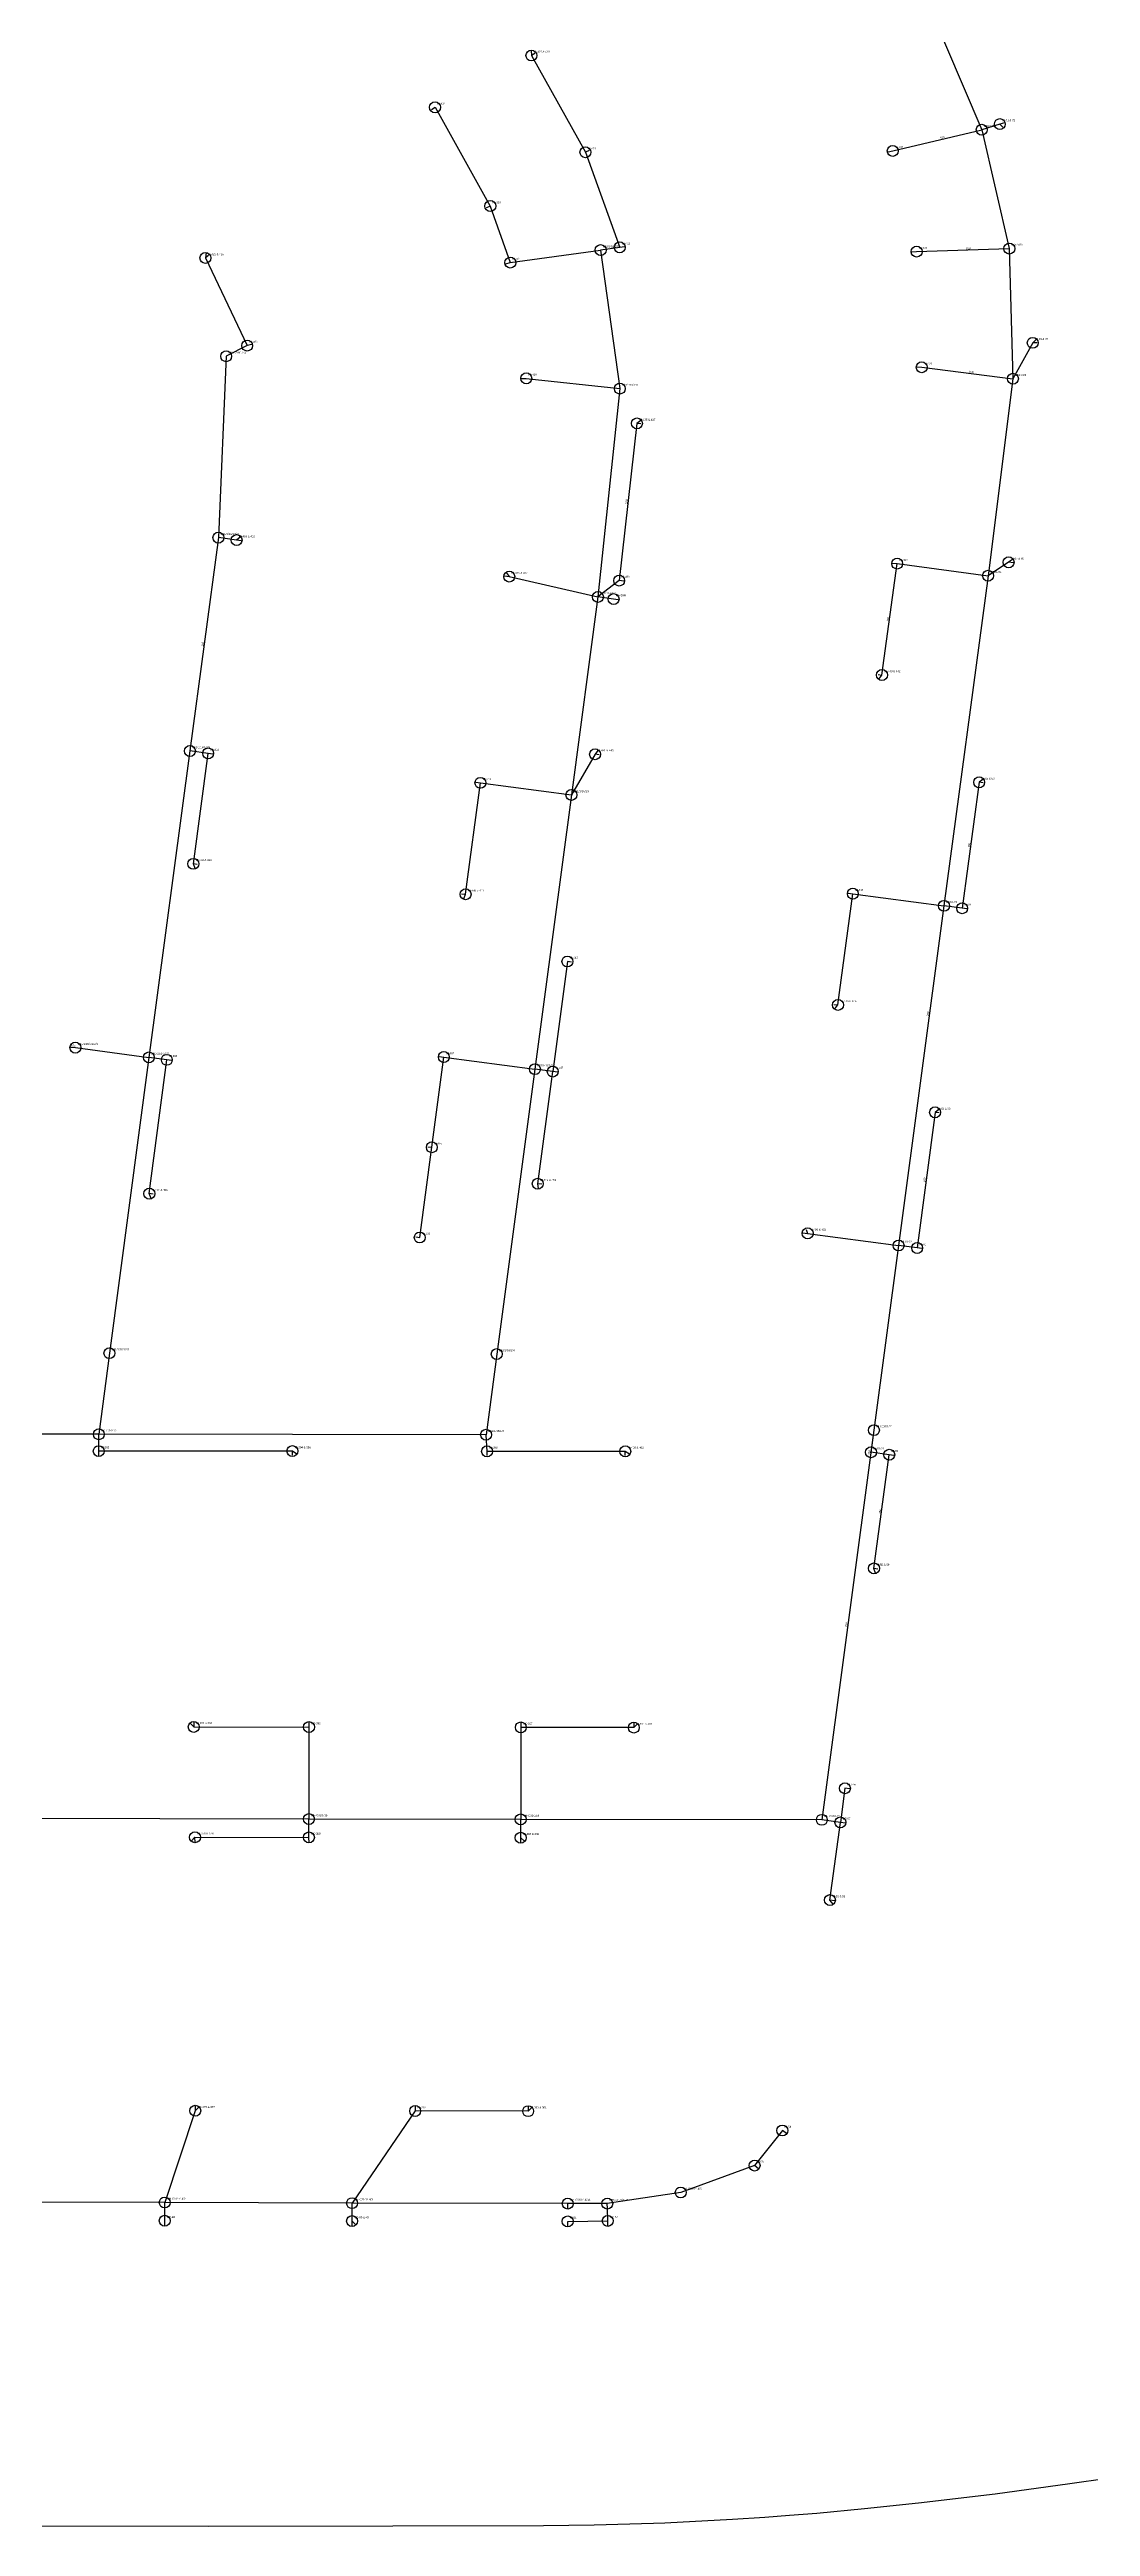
# Model space of a CAD drawing. Header units: inches. Extents: x 253462 to 255152, y 2692471 to 2694236.
# Drawn here: x 254250 to 254536, y 2692471 to 2693151 of the extents above; entities that cross this region are included whole.
import ezdxf
from ezdxf.enums import TextEntityAlignment as Align

# ---------------------------------------------------------------- set-up
doc = ezdxf.new("R2010")
doc.units = ezdxf.units.IN
doc.header["$MEASUREMENT"] = 0
doc.header["$PDMODE"] = 33
doc.header["$PDSIZE"] = 3
for name, color, linetype in [('GravityPipe', 105, 'Continuous'), ('HouseConnectionLine', 103, 'Continuous'), ('Manhole', 3, 'Continuous')]:
    doc.layers.add(name, color=color, linetype=linetype)
doc.layers.add('GravityPipeAnno', color=7, linetype='Continuous', true_color=0xf8de1e)
doc.layers.add('ManholeAnno', color=7, linetype='Continuous', true_color=0x06de36)
doc.layers.add('SECTORS', color=7, linetype='Continuous', lineweight=30, true_color=0xf0f0f0)
doc.styles.add('Arial', font='arial.ttf')

msp = doc.modelspace()

# ---------------------------------------------------------------- linework, layer by layer
at = {"layer": 'GravityPipe'}
for p, q in [((254490.8971, 2693163.9679), (254505.6835, 2693129.3283)), ((254382.1268, 2693149.7145), (254396.9567, 2693123.1722)), ((254355.6775, 2693135.5012), (254370.8541, 2693108.3967)), ((254481.261, 2693123.5331), (254505.6835, 2693129.3283)), ((254510.649, 2693130.8804), (254505.6835, 2693129.3283)), ((254505.6835, 2693129.3283), (254513.2505, 2693096.7158)), ((254396.9567, 2693123.1722), (254406.3743, 2693097.048)), ((254370.8541, 2693108.3967), (254376.3431, 2693092.8691)), ((254292.6848, 2693094.1346), (254304.1433, 2693070.0826)), ((254376.3431, 2693092.8691), (254401.1286, 2693096.2887)), ((254406.3743, 2693097.048), (254401.1286, 2693096.2887)), ((254401.1286, 2693096.2887), (254406.3936, 2693058.2725)), ((254487.8263, 2693095.8779), (254513.2505, 2693096.7158)), ((254513.2505, 2693096.7158), (254514.2371, 2693060.9728)), ((254298.3709, 2693067.1429), (254296.2403, 2693017.3414)), ((254304.1433, 2693070.0826), (254298.3709, 2693067.1429)), ((254519.6875, 2693070.8281), (254514.2371, 2693060.9728)), ((254380.72, 2693061.0794), (254406.3936, 2693058.2725)), ((254489.2229, 2693064.1167), (254514.2371, 2693060.9728)), ((254514.2371, 2693060.9728), (254507.4379, 2693006.876)), ((254406.3936, 2693058.2725), (254400.3705, 2693001.0703)), ((254411.0778, 2693048.6986), (254406.2081, 2693005.5639)), ((254296.2403, 2693017.3414), (254288.4202, 2692958.7665)), ((254301.2229, 2693016.6781), (254296.2403, 2693017.3414)), ((254376.0448, 2693006.6561), (254400.3705, 2693001.0703)), ((254406.2081, 2693005.5639), (254400.3705, 2693001.0703)), ((254478.3218, 2692979.6271), (254482.4801, 2693010.2096)), ((254482.4801, 2693010.2096), (254507.4379, 2693006.876)), ((254507.4379, 2693006.876), (254495.3326, 2692916.248)), ((254513.065, 2693010.5711), (254507.4379, 2693006.876)), ((254400.3705, 2693001.0703), (254393.1002, 2692946.697)), ((254404.676, 2693000.478), (254400.3705, 2693001.0703)), ((254405.9646, 2693000.3063), (254404.676, 2693000.478)), ((254288.4202, 2692958.7665), (254277.166, 2692874.6317)), ((254293.4433, 2692958.095), (254288.4202, 2692958.7665)), ((254289.3673, 2692927.7904), (254293.4433, 2692958.095)), ((254399.6017, 2692957.8798), (254393.1002, 2692946.697)), ((254364.0654, 2692919.4266), (254368.1468, 2692950.026)), ((254368.1468, 2692950.026), (254393.1002, 2692946.697)), ((254393.1002, 2692946.697), (254383.1022, 2692871.4013)), ((254504.99, 2692950.1678), (254500.3162, 2692915.5823)), ((254466.2412, 2692889.0461), (254470.3147, 2692919.5897)), ((254470.3147, 2692919.5897), (254495.3326, 2692916.248)), ((254495.3326, 2692916.248), (254482.8763, 2692822.992)), ((254500.3162, 2692915.5823), (254495.3326, 2692916.248)), ((254392.0117, 2692900.9738), (254387.9813, 2692870.7563)), ((254255.7306, 2692877.4747), (254257.0203, 2692877.3113)), ((254257.0202, 2692877.3112), (254277.166, 2692874.6317)), ((254277.166, 2692874.6317), (254266.3318, 2692793.4226)), ((254282.0923, 2692873.9639), (254277.166, 2692874.6317)), ((254277.2881, 2692837.2258), (254282.0923, 2692873.9639)), ((254354.7978, 2692849.9623), (254358.1053, 2692874.7426)), ((254358.1053, 2692874.7426), (254383.1022, 2692871.4013)), ((254383.1022, 2692871.4013), (254372.6055, 2692793.1842)), ((254387.9813, 2692870.7563), (254383.1022, 2692871.4013)), ((254383.8693, 2692839.9558), (254387.9813, 2692870.7563)), ((254492.879, 2692859.5492), (254487.9656, 2692822.3122)), ((254351.4889, 2692825.1823), (254354.7978, 2692849.9623)), ((254457.9224, 2692826.3252), (254482.8763, 2692822.992)), ((254487.9656, 2692822.3122), (254482.8763, 2692822.992)), ((254266.3318, 2692793.4226), (254263.4303, 2692771.1751)), ((254372.6055, 2692793.1842), (254369.6804, 2692771.03)), ((254263.4303, 2692771.1751), (254227.3847, 2692771.2117)), ((254263.4227, 2692766.5335), (254263.4303, 2692771.1751)), ((254369.6804, 2692771.03), (254263.4303, 2692771.1751)), ((254369.974, 2692766.4697), (254369.6804, 2692771.03)), ((254476.106, 2692772.287), (254461.812, 2692665.293)), ((254316.5571, 2692766.545), (254263.4227, 2692766.5335)), ((254407.886, 2692766.4709), (254369.974, 2692766.4697)), ((254475.2725, 2692766.0209), (254475.2962, 2692766.2195)), ((254480.3116, 2692765.5502), (254475.2962, 2692766.2195)), ((254476.1241, 2692734.321), (254480.3116, 2692765.5502)), ((254288.5027, 2692691.8136), (254289.491, 2692690.822)), ((254289.4933, 2692692.222), (254289.491, 2692690.822)), ((254321.0963, 2692692.17), (254321.094, 2692690.77)), ((254379.2313, 2692692.076), (254379.229, 2692690.676)), ((254410.2313, 2692692.026), (254410.229, 2692690.626)), ((254289.491, 2692690.822), (254321.094, 2692690.77)), ((254321.094, 2692690.77), (254321.07, 2692665.52)), ((254379.229, 2692690.676), (254379.188, 2692665.426)), ((254410.229, 2692690.626), (254379.229, 2692690.676)), ((254411.2206, 2692691.6143), (254410.229, 2692690.626)), ((254468.148, 2692673.978), (254466.901, 2692664.603)), ((254469.5355, 2692673.7916), (254468.148, 2692673.978)), ((254321.07, 2692665.52), (254239.297, 2692665.653)), ((254321.069, 2692660.48), (254321.07, 2692665.52)), ((254379.188, 2692665.426), (254321.07, 2692665.52)), ((254379.1828, 2692660.3913), (254379.188, 2692665.426)), ((254461.812, 2692665.293), (254379.188, 2692665.426)), ((254466.901, 2692664.603), (254461.812, 2692665.293)), ((254464.034, 2692643.257), (254466.901, 2692664.603)), ((254468.2885, 2692664.4166), (254466.901, 2692664.603)), ((254288.8565, 2692659.5063), (254289.821, 2692660.521)), ((254289.821, 2692660.521), (254321.069, 2692660.48)), ((254289.8565, 2692659.1214), (254289.821, 2692660.521)), ((254321.1045, 2692659.0804), (254321.069, 2692660.48)), ((254380.1977, 2692659.4265), (254379.183, 2692660.391)), ((254379.2185, 2692658.9914), (254379.183, 2692660.391)), ((254465.4215, 2692643.0706), (254464.034, 2692643.257)), ((254464.8834, 2692642.1441), (254464.034, 2692643.257)), ((254289.892, 2692585.424), (254281.514, 2692560.228)), ((254289.8943, 2692586.824), (254289.892, 2692585.424)), ((254290.8836, 2692586.4123), (254289.892, 2692585.424)), ((254350.234, 2692585.366), (254332.938, 2692560.0445)), ((254350.2363, 2692586.766), (254350.234, 2692585.366)), ((254381.234, 2692585.316), (254350.234, 2692585.366)), ((254381.2363, 2692586.716), (254381.234, 2692585.316)), ((254382.2256, 2692586.3043), (254381.234, 2692585.316)), ((254450.981, 2692580.004), (254443.358, 2692570.383)), ((254452.0783, 2692579.1346), (254450.981, 2692580.004)), ((254443.358, 2692570.383), (254423.105, 2692562.979)), ((254444.4553, 2692569.5136), (254443.358, 2692570.383)), ((254423.105, 2692562.979), (254402.9428, 2692559.9315)), ((254281.514, 2692560.228), (254231.495, 2692560.309)), ((254281.514, 2692555.223), (254281.514, 2692560.228)), ((254332.938, 2692560.0445), (254281.514, 2692560.228)), ((254332.936, 2692555.139), (254332.938, 2692560.0445)), ((254392.0896, 2692559.949), (254332.938, 2692560.0445)), ((254392.085, 2692558.649), (254392.0896, 2692559.949)), ((254402.9428, 2692559.9315), (254392.0896, 2692559.949)), ((254402.98, 2692558.632), (254402.9428, 2692559.9315)), ((254403.085, 2692555.19), (254402.98, 2692558.632)), ((254281.5117, 2692553.823), (254281.514, 2692555.223)), ((254332.9337, 2692553.739), (254332.936, 2692555.139)), ((254333.9244, 2692554.1475), (254332.936, 2692555.139)), ((254392.0767, 2692553.644), (254392.079, 2692555.044)), ((254392.079, 2692555.044), (254403.085, 2692555.19)), ((254403.0827, 2692553.79), (254403.085, 2692555.19))]:
    msp.add_line(p, q, dxfattribs=at)
msp.add_lwpolyline([(254482.8763, 2692822.992), (254476.106, 2692772.287), (254475.2962, 2692766.2195)], dxfattribs=at)
at = {"layer": 'HouseConnectionLine'}
for p, q in [((254382.0895, 2693151.1042), (254382.1269, 2693149.7145)), ((254382.0895, 2693151.1042), (254382.1269, 2693149.7145)), ((254383.0648, 2693150.29), (254382.1269, 2693149.7145)), ((254383.0648, 2693150.29), (254382.1269, 2693149.7145)), ((254354.7393, 2693134.926), (254355.6775, 2693135.5013)), ((254354.7393, 2693134.926), (254355.6775, 2693135.5013)), ((254511.8888, 2693131.2712), (254510.6491, 2693130.8804)), ((254511.8888, 2693131.2712), (254510.6491, 2693130.8804)), ((254511.5169, 2693130.0849), (254510.6491, 2693130.8804)), ((254511.5169, 2693130.0849), (254510.6491, 2693130.8804)), ((254397.9595, 2693123.6283), (254396.9567, 2693123.1721)), ((254397.9595, 2693123.6283), (254396.9567, 2693123.1721)), ((254479.996, 2693123.2341), (254481.2611, 2693123.5331)), ((254479.996, 2693123.2341), (254481.2611, 2693123.5331)), ((254369.8337, 2693107.9846), (254370.8541, 2693108.3967)), ((254369.8337, 2693107.9846), (254370.8541, 2693108.3967)), ((254292.8918, 2693095.5604), (254292.6847, 2693094.1346)), ((254292.8918, 2693095.5604), (254292.6847, 2693094.1346)), ((254293.5732, 2693094.7999), (254292.6847, 2693094.1346)), ((254293.5732, 2693094.7999), (254292.6847, 2693094.1346)), ((254407.6618, 2693097.2273), (254406.3743, 2693097.0479)), ((254407.6618, 2693097.2273), (254406.3743, 2693097.0479)), ((254486.5271, 2693095.837), (254487.8263, 2693095.8778)), ((254486.5271, 2693095.837), (254487.8263, 2693095.8778)), ((254375.0811, 2693092.5362), (254376.3431, 2693092.869)), ((254375.0811, 2693092.5362), (254376.3431, 2693092.869)), ((254305.416, 2693070.4186), (254304.1434, 2693070.0825)), ((254305.416, 2693070.4186), (254304.1434, 2693070.0825)), ((254520.6314, 2693071.7642), (254519.6876, 2693070.8282)), ((254520.6314, 2693071.7642), (254519.6876, 2693070.8282)), ((254520.8575, 2693070.8232), (254519.6876, 2693070.8282)), ((254520.8575, 2693070.8232), (254519.6876, 2693070.8282)), ((254379.4137, 2693061.044), (254380.7201, 2693061.0795)), ((254379.4137, 2693061.044), (254380.7201, 2693061.0795)), ((254487.9331, 2693064.2789), (254489.223, 2693064.1168)), ((254487.9331, 2693064.2789), (254489.223, 2693064.1168)), ((254412.1073, 2693049.4717), (254411.0777, 2693048.6986)), ((254412.1073, 2693049.4717), (254411.0777, 2693048.6986)), ((254412.1685, 2693048.5547), (254411.0777, 2693048.6986)), ((254412.1685, 2693048.5547), (254411.0777, 2693048.6986)), ((254302.2619, 2693017.4718), (254301.2228, 2693016.678)), ((254302.2619, 2693017.4718), (254301.2228, 2693016.678)), ((254302.5117, 2693016.5079), (254301.2228, 2693016.678)), ((254302.5117, 2693016.5079), (254301.2228, 2693016.678)), ((254374.7533, 2693006.8285), (254376.0447, 2693006.6561)), ((254374.7533, 2693006.8285), (254376.0447, 2693006.6561)), ((254375.2057, 2693007.7544), (254376.0447, 2693006.6561)), ((254375.2057, 2693007.7544), (254376.0447, 2693006.6561)), ((254407.5051, 2693005.3929), (254406.2081, 2693005.5639)), ((254407.5051, 2693005.3929), (254406.2081, 2693005.5639)), ((254481.1915, 2693010.3813), (254482.4801, 2693010.2097)), ((254481.1915, 2693010.3813), (254482.4801, 2693010.2097)), ((254514.0991, 2693011.3617), (254513.0651, 2693010.571)), ((254514.0991, 2693011.3617), (254513.0651, 2693010.571)), ((254514.4168, 2693010.3908), (254513.0651, 2693010.571)), ((254514.4168, 2693010.3908), (254513.0651, 2693010.571)), ((254477.2316, 2692979.7725), (254478.3218, 2692979.6272)), ((254477.2316, 2692979.7725), (254478.3218, 2692979.6272)), ((254477.4635, 2692978.5122), (254478.3218, 2692979.6272)), ((254477.4635, 2692978.5122), (254478.3218, 2692979.6272)), ((254294.7321, 2692957.9248), (254293.4433, 2692958.095)), ((254294.7321, 2692957.9248), (254293.4433, 2692958.095)), ((254400.3986, 2692958.9144), (254399.6018, 2692957.8798)), ((254400.3986, 2692958.9144), (254399.6018, 2692957.8798)), ((254400.7336, 2692957.7303), (254399.6018, 2692957.8798)), ((254400.7336, 2692957.7303), (254399.6018, 2692957.8798)), ((254506.029, 2692950.9645), (254504.99, 2692950.1679)), ((254506.029, 2692950.9645), (254504.99, 2692950.1679)), ((254366.8581, 2692950.1981), (254368.1467, 2692950.026)), ((254366.8581, 2692950.1981), (254368.1467, 2692950.026)), ((254506.0807, 2692950.0237), (254504.99, 2692950.1679)), ((254506.0807, 2692950.0237), (254504.99, 2692950.1679)), ((254289.9045, 2692926.4879), (254289.3672, 2692927.7905)), ((254290.4579, 2692927.6466), (254289.3672, 2692927.7905)), ((254289.9045, 2692926.4879), (254289.3672, 2692927.7905)), ((254290.4579, 2692927.6466), (254289.3672, 2692927.7905)), ((254362.9751, 2692919.572), (254364.0653, 2692919.4267)), ((254362.9751, 2692919.572), (254364.0653, 2692919.4267)), ((254363.5562, 2692918.2035), (254364.0653, 2692919.4267)), ((254363.5562, 2692918.2035), (254364.0653, 2692919.4267)), ((254469.026, 2692919.7617), (254470.3146, 2692919.5896)), ((254469.026, 2692919.7617), (254470.3146, 2692919.5896)), ((254501.6048, 2692915.4101), (254500.3162, 2692915.5822)), ((254501.6048, 2692915.4101), (254500.3162, 2692915.5822)), ((254393.1022, 2692900.8298), (254392.0117, 2692900.9737)), ((254393.1022, 2692900.8298), (254392.0117, 2692900.9737)), ((254465.1508, 2692889.1915), (254466.2413, 2692889.046)), ((254465.1508, 2692889.1915), (254466.2413, 2692889.046)), ((254465.3818, 2692887.9303), (254466.2413, 2692889.046)), ((254465.3818, 2692887.9303), (254466.2413, 2692889.046)), ((254283.3811, 2692873.7937), (254282.0922, 2692873.9638)), ((254283.3811, 2692873.7937), (254282.0922, 2692873.9638)), ((254356.8169, 2692874.9146), (254358.1052, 2692874.7425)), ((254356.8169, 2692874.9146), (254358.1052, 2692874.7425)), ((254389.2702, 2692870.5865), (254387.9814, 2692870.7564)), ((254389.2702, 2692870.5865), (254387.9814, 2692870.7564)), ((254493.9166, 2692860.343), (254492.8789, 2692859.5492)), ((254493.9166, 2692860.343), (254492.8789, 2692859.5492)), ((254493.9697, 2692859.4053), (254492.8789, 2692859.5492)), ((254493.9697, 2692859.4053), (254492.8789, 2692859.5492)), ((254353.7075, 2692850.1078), (254354.7977, 2692849.9623)), ((254353.7075, 2692850.1078), (254354.7977, 2692849.9623)), ((254278.3788, 2692837.0818), (254277.288, 2692837.2257)), ((254277.8242, 2692835.9248), (254277.288, 2692837.2257)), ((254278.3788, 2692837.0818), (254277.288, 2692837.2257)), ((254277.8242, 2692835.9248), (254277.288, 2692837.2257)), ((254384.0402, 2692838.6422), (254383.8692, 2692839.9557)), ((254384.96, 2692839.8118), (254383.8692, 2692839.9557)), ((254384.0402, 2692838.6422), (254383.8692, 2692839.9557)), ((254384.96, 2692839.8118), (254383.8692, 2692839.9557)), ((254350.3986, 2692825.3279), (254351.4888, 2692825.1823)), ((254350.3986, 2692825.3279), (254351.4888, 2692825.1823)), ((254456.6336, 2692826.4968), (254457.9225, 2692826.3253)), ((254456.6336, 2692826.4968), (254457.9225, 2692826.3253)), ((254457.559, 2692827.4225), (254457.9225, 2692826.3253)), ((254457.559, 2692827.4225), (254457.9225, 2692826.3253)), ((254489.2543, 2692822.1422), (254487.9655, 2692822.3123)), ((254489.2543, 2692822.1422), (254487.9655, 2692822.3123)), ((254263.4207, 2692765.2335), (254263.4227, 2692766.5335)), ((254263.4207, 2692765.2335), (254263.4227, 2692766.5335)), ((254316.5553, 2692765.445), (254316.5572, 2692766.545)), ((254316.5553, 2692765.445), (254316.5572, 2692766.545)), ((254317.7547, 2692765.7381), (254316.5572, 2692766.545)), ((254317.7547, 2692765.7381), (254316.5572, 2692766.545)), ((254369.9723, 2692765.3696), (254369.974, 2692766.4696)), ((254369.9723, 2692765.3696), (254369.974, 2692766.4696)), ((254407.8842, 2692765.371), (254407.8859, 2692766.471)), ((254407.8842, 2692765.371), (254407.8859, 2692766.471)), ((254409.0837, 2692765.6641), (254407.8859, 2692766.471)), ((254409.0837, 2692765.6641), (254407.8859, 2692766.471)), ((254481.5952, 2692765.3436), (254480.3117, 2692765.5501)), ((254481.5952, 2692765.3436), (254480.3117, 2692765.5501)), ((254476.5217, 2692733.0107), (254476.1241, 2692734.3211)), ((254477.2112, 2692734.152), (254476.1241, 2692734.3211)), ((254476.5217, 2692733.0107), (254476.1241, 2692734.3211)), ((254477.2112, 2692734.152), (254476.1241, 2692734.3211))]:
    msp.add_line(p, q, dxfattribs=at)
at = {"layer": 'Manhole'}
for p in [(254382.1268, 2693149.7145), (254355.6775, 2693135.5012), (254505.6835, 2693129.3283), (254510.649, 2693130.8804), (254396.9567, 2693123.1722), (254481.261, 2693123.5331), (254370.8541, 2693108.3967), (254292.6848, 2693094.1346), (254376.3431, 2693092.8691), (254401.1286, 2693096.2887), (254406.3743, 2693097.048), (254487.8263, 2693095.8779), (254513.2505, 2693096.7158), (254298.3709, 2693067.1429), (254304.1433, 2693070.0826), (254519.6875, 2693070.8281), (254380.72, 2693061.0794), (254406.3936, 2693058.2725), (254489.2229, 2693064.1167), (254514.2371, 2693060.9728), (254411.0778, 2693048.6986), (254296.2403, 2693017.3414), (254301.2229, 2693016.6781), (254482.4801, 2693010.2096), (254513.065, 2693010.5711), (254376.0448, 2693006.6561), (254406.2081, 2693005.5639), (254507.4379, 2693006.876), (254400.3705, 2693001.0703), (254404.676, 2693000.478), (254478.3218, 2692979.6271), (254288.4202, 2692958.7665), (254293.4433, 2692958.095), (254399.6017, 2692957.8798), (254368.1468, 2692950.026), (254504.99, 2692950.1678), (254393.1002, 2692946.697), (254289.3673, 2692927.7904), (254364.0654, 2692919.4266), (254470.3147, 2692919.5897), (254495.3326, 2692916.248), (254500.3162, 2692915.5823), (254392.0117, 2692900.9738), (254466.2412, 2692889.0461), (254257.0202, 2692877.3112), (254277.166, 2692874.6317), (254282.0923, 2692873.9639), (254358.1053, 2692874.7426), (254383.1022, 2692871.4013), (254387.9813, 2692870.7563), (254492.879, 2692859.5492), (254354.7978, 2692849.9623), (254383.8693, 2692839.9558), (254277.2881, 2692837.2258), (254457.9224, 2692826.3252), (254351.4889, 2692825.1823), (254482.8763, 2692822.992), (254487.9656, 2692822.3122), (254266.3318, 2692793.4226), (254372.6055, 2692793.1842), (254476.106, 2692772.287), (254263.4227, 2692766.5335), (254263.4303, 2692771.1751), (254316.5571, 2692766.545), (254369.6804, 2692771.03), (254369.974, 2692766.4697), (254407.886, 2692766.4709), (254475.2962, 2692766.2195), (254480.3116, 2692765.5502), (254476.1241, 2692734.321), (254289.491, 2692690.822), (254321.094, 2692690.77), (254379.229, 2692690.676), (254410.229, 2692690.626), (254468.148, 2692673.978), (254321.07, 2692665.52), (254379.188, 2692665.426), (254461.812, 2692665.293), (254466.901, 2692664.603), (254289.821, 2692660.521), (254321.069, 2692660.48), (254379.183, 2692660.391), (254464.034, 2692643.257), (254289.892, 2692585.424), (254350.234, 2692585.366), (254381.234, 2692585.316), (254450.981, 2692580.004), (254443.358, 2692570.383), (254423.105, 2692562.979), (254281.514, 2692560.228), (254281.514, 2692555.223), (254332.936, 2692555.139), (254332.938, 2692560.0445), (254392.079, 2692555.044), (254392.0896, 2692559.949), (254402.9428, 2692559.9315), (254403.085, 2692555.19)]:
    msp.add_point(p, dxfattribs=at)
at = {"layer": 'SECTORS'}
msp.add_polyline3d([(254540.2231, 2692484.4924, 0), (254529.8188, 2692483.0311, 0), (254509.3841, 2692480.1609, 0), (254488.3157, 2692477.6683, 0), (254473.4879, 2692476.0934, 0), (254460.4391, 2692474.8807, 0), (254452.9594, 2692474.2602, 0), (254446.2184, 2692473.7341, 0), (254437.3417, 2692473.1578, 0), (254418.7524, 2692472.1599, 0), (254415.6682, 2692472.0612, 0), (254399.3171, 2692471.604, 0), (254385.4683, 2692471.4428, 0), (254344.0739, 2692471.3723, 0), (254293.6042, 2692471.2864, 0), (254173.0361, 2692471.4241, 0)], dxfattribs=at)

# ---------------------------------------------------------------- texts
at = {"layer": 'GravityPipeAnno', "style": 'Arial'}
for s, rotation, p in [('160', 13.34647226, (254494.985, 2693126.8113)), ('160', 1.88713687, (254501.98375, 2693096.3655)), ('160', -7.16458525, (254502.7415, 2693062.4388)), ('160', 83.55562417, (254408.62205, 2693027.1336)), ('160', 82.25597588, (254480.3801, 2692994.92115)), ('160', 82.39391213, (254292.3094, 2692988.05675)), ('160', 82.30687778, (254502.63225, 2692932.87785)), ('280', 82.39391214, (254491.3439, 2692886.55085)), ('150', -7.21998547, (254256.3781, 2692877.4139)), ('160', 82.48095383, (254490.40145, 2692840.93345)), ('150', 83.19777179, (254475.26345, 2692766.12265)), ('160', 82.3662037, (254478.197, 2692749.9384)), ('250', 82.38939469, (254468.93815, 2692718.79275))]:
    msp.add_text(s, height=0.534759, rotation=rotation, dxfattribs=at).set_placement(p, align=Align.BOTTOM_CENTER)
at = {"layer": 'ManholeAnno', "color": 84, "true_color": 0x38a800, "style": 'Arial'}
for s, height, p in [('IC-427 & 429', 0.5347593, (254384.9701, 2693150.317)), ('IC-424', 0.534759, (254357.4108, 2693136.1037)), ('C31/1/27', 0.534759, (254507.8151, 2693129.9308)), ('IC-71 & 72', 0.534759, (254513.07325, 2693131.4829)), ('IC-431', 0.534759, (254398.69, 2693123.7747)), ('IC-432', 0.534759, (254482.9943, 2693124.1356)), ('IC-423', 0.534759, (254372.5874, 2693108.9992)), ('IC-422 & 425', 0.5347593, (254295.5281, 2693094.7371)), ('IC-421', 0.534759, (254378.0764, 2693093.4716)), ('C31/1/16/1/9', 0.5347593, (254403.8886, 2693096.8912)), ('IC-433', 0.534759, (254408.1076, 2693097.6505)), ('IC-434', 0.534759, (254489.5596, 2693096.4804)), ('C31/1/26', 0.534759, (254515.3821, 2693097.3183)), ('C31/1/16/1/2/5', 0.5347593, (254301.4451, 2693067.7454)), ('IC-420', 0.534759, (254305.8766, 2693070.6851)), ('IC-69 & 70', 0.534759, (254522.11175, 2693071.4306)), ('IC-419', 0.534759, (254382.4533, 2693061.6819)), ('C31/1/16/1/8', 0.5347593, (254409.1536, 2693058.875)), ('IC-436', 0.534759, (254490.9562, 2693064.7192)), ('C31/1/25', 0.534759, (254516.3687, 2693061.5753)), ('IC-435 & 437', 0.5347593, (254413.9211, 2693049.3011)), ('C31/1/16/1/2/4', 0.5347593, (254299.3145, 2693017.9439)), ('IC-416 & 418', 0.5347593, (254304.0662, 2693017.2806)), ('IC-438', 0.534759, (254484.2134, 2693010.8121)), ('IC-67 & 68', 0.534759, (254515.48925, 2693011.1736)), ('IC-415 & 417', 0.5347593, (254378.8881, 2693007.2586)), ('IC-439', 0.534759, (254407.9414, 2693006.1664)), ('C31/1/24', 0.534759, (254509.5695, 2693007.4785)), ('C31/1/16/1/7', 0.5347593, (254403.12105, 2693001.6728)), ('IC 439N', 0.534759, (254406.6606, 2693001.0805)), ('IC-440 & 442', 0.5347593, (254481.1651, 2692980.2296)), ('C31/1/16/1/2/3', 0.5347593, (254291.4944, 2692959.369)), ('IC-414', 0.534759, (254295.1766, 2692958.6975)), ('IC-441 & 443', 0.5347593, (254402.445, 2692958.4823)), ('IC-413', 0.534759, (254369.8801, 2692950.6285)), ('IC-65 & 66', 0.534759, (254507.41425, 2692950.7703)), ('C31/1/16/1/6', 0.5347593, (254395.8602, 2692947.2995)), ('IC-410 & 412', 0.5347593, (254292.2106, 2692928.3929)), ('IC-409 & 411', 0.5347593, (254366.8879, 2692920.0291)), ('IC-444', 0.534759, (254472.048, 2692920.1922)), ('C31/1/23', 0.534759, (254497.4642, 2692916.8505)), ('IC-64', 0.534759, (254501.84, 2692916.1848)), ('IC-445', 0.534759, (254393.745, 2692901.5763)), ('IC-446 & 448', 0.5347593, (254469.0845, 2692889.6486)), ('C31/1/16/1/2/2/1', 0.5347593, (254260.4086, 2692877.9137)), ('C31/1/16/1/2/2', 0.5347593, (254280.22315, 2692875.2342)), ('IC-407', 0.534759, (254359.8386, 2692875.3451)), ('IC-408', 0.534759, (254283.8256, 2692874.5664)), ('C31/1/16/1/5', 0.5347593, (254385.8622, 2692872.0038)), ('IC-447', 0.534759, (254389.7146, 2692871.3588)), ('IC-62 & 63', 0.534759, (254495.30325, 2692860.1517)), ('IC-405', 0.534759, (254356.5311, 2692850.5648)), ('IC-404 & 406', 0.5347593, (254280.1314, 2692837.8283)), ('IC-449 & 451', 0.5347593, (254386.7126, 2692840.5583)), ('IC-403', 0.534759, (254353.2222, 2692825.7848)), ('IC-450 & 452', 0.5347593, (254460.7657, 2692826.9277)), ('C31/1/22', 0.534759, (254485.0079, 2692823.5945)), ('IC-61', 0.534759, (254489.4894, 2692822.9147)), ('C31/1/16/1/2/1', 0.5347593, (254269.406, 2692794.0251)), ('C31/1/16/1/4', 0.5347593, (254375.3655, 2692793.7867)), ('MH-C31/1/21', 0.5347593, (254478.94895, 2692772.8895)), ('C31/1/16/1/2', 0.5347593, (254266.1903, 2692771.7776)), ('IC-392', 0.534759, (254265.156, 2692767.136)), ('IC-394 & 396', 0.5347593, (254319.4004, 2692767.1475)), ('C31/1/16/1/3', 0.5347593, (254372.4404, 2692771.6325)), ('IC-398', 0.534759, (254371.7073, 2692767.0722)), ('IC-400 & 402', 0.5347593, (254410.7293, 2692767.0734)), ('C31/1/21', 0.534759, (254477.4278, 2692766.822)), ('IC-60', 0.534759, (254481.8354, 2692766.1527)), ('IC-58 & 59', 0.534759, (254478.54835, 2692734.9235)), ('IC-391 & 393', 0.5347593, (254292.3343, 2692691.4245)), ('CC-395', 0.534759, (254322.9947, 2692691.3725)), ('CC-397', 0.534759, (254381.1297, 2692691.2785)), ('IC-401 & 399', 0.5347593, (254413.0723, 2692691.2285)), ('IC-57A', 0.534759, (254469.94385, 2692674.5805)), ('MH-C31/1/18', 0.5347593, (254323.91295, 2692666.1225)), ('MH-C31/1/19', 0.5347593, (254382.03095, 2692666.0285)), ('MH-C31/1/20', 0.5347593, (254464.65495, 2692665.8955)), ('CC-57', 0.534759, (254468.5922, 2692665.2055)), ('IC-376 & 378', 0.5347593, (254292.6643, 2692661.1235)), ('CC-380', 0.534759, (254322.9697, 2692661.0825)), ('IC-384 & 382', 0.5347593, (254382.0263, 2692660.9935)), ('IC-55 & 56', 0.534759, (254466.45825, 2692643.8595)), ('CC-375 & 377', 0.5347593, (254292.9027, 2692586.0265)), ('IC-379', 0.534759, (254351.9673, 2692585.9685)), ('IC-383 & 381', 0.5347593, (254384.0773, 2692585.9185)), ('IC-54', 0.534759, (254452.5048, 2692580.6065)), ('IC-53', 0.534759, (254444.8818, 2692570.9855)), ('MH-C31/1/14/5', 0.5347593, (254426.26215, 2692563.5815)), ('CC-48', 0.534759, (254283.2052, 2692555.8255)), ('MH-C31/1/14/2', 0.5347593, (254284.67115, 2692560.8305)), ('CC-50 & 49', 0.534759, (254335.52765, 2692555.7415)), ('MH-C31/1/14/3', 0.5347593, (254336.09515, 2692560.647)), ('IC-51', 0.534759, (254393.6028, 2692555.6465)), ('MH-C31/1/14/3A', 0.5347593, (254395.5188, 2692560.5515)), ('MH-C31/1/14/4', 0.5347593, (254406.09995, 2692560.534)), ('CC-52', 0.534759, (254404.7762, 2692555.7925))]:
    msp.add_text(s, height=height, dxfattribs=at).set_placement(p, align=Align.BOTTOM_CENTER)

doc.saveas('drawing.dxf')
